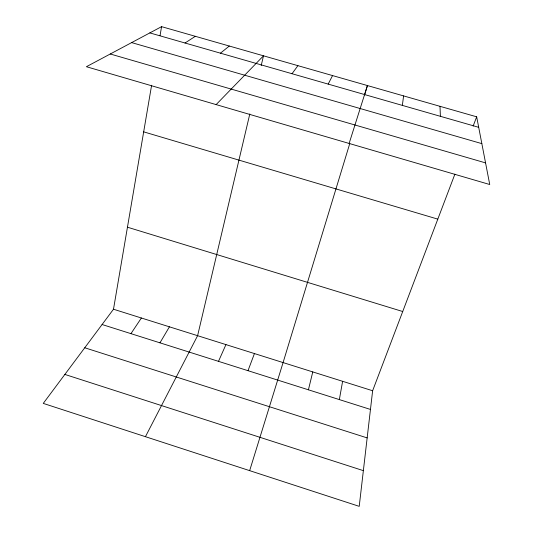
<?xml version="1.0" encoding="UTF-8"?>
<svg xmlns="http://www.w3.org/2000/svg" width="533" height="533" viewBox="0 0 533 533"><rect width="100%" height="100%" fill="white"/><g stroke="black" fill="none" stroke-linecap="round" stroke-linejoin="round"><path stroke-width="0.8" d="M454.896 174.144L372.627 390.749L359.222 506.35L43.266 403.394L113.496 309.227L151.605 85.26M402.348 105.401L403.594 95.907M160.053 35.598L161.572 26.65L476.669 116.814L489.734 184.518L86.399 66.712L161.572 26.65M339.348 399.597L342.612 381.308M249.817 113.935L197.603 335.69L145.442 436.687M261.217 65.499L263.495 55.818L216.125 104.601M308.42 389.81L312.764 371.921M349.801 143.45L283.083 362.58L249.657 470.646M364.572 94.947L367.43 85.553L349.128 143.45M247.998 370.688L254.441 353.566M473.137 126.114L476.669 116.814M218.49 361.354L225.945 344.604M328.181 84.107L332.559 75.579M159.967 342.832L169.421 326.822M130.945 333.651L141.385 318.001M292.024 73.727L297.914 65.666M220.449 53.18L229.303 46.031M185.018 43.013L195.331 36.311M149.833 32.906L478.694 127.314M131.644 42.6L481.845 143.637M110.271 53.993L485.556 162.891M143.677 131.851L437.806 219.13M127.454 227.198L402.715 311.519M113.496 309.227L372.627 390.749M102.089 324.517L370.462 409.437M84.754 347.769L367.157 437.906M64.873 374.426L363.366 470.652M440.005 106.32L440.385 116.321"/></g></svg>
